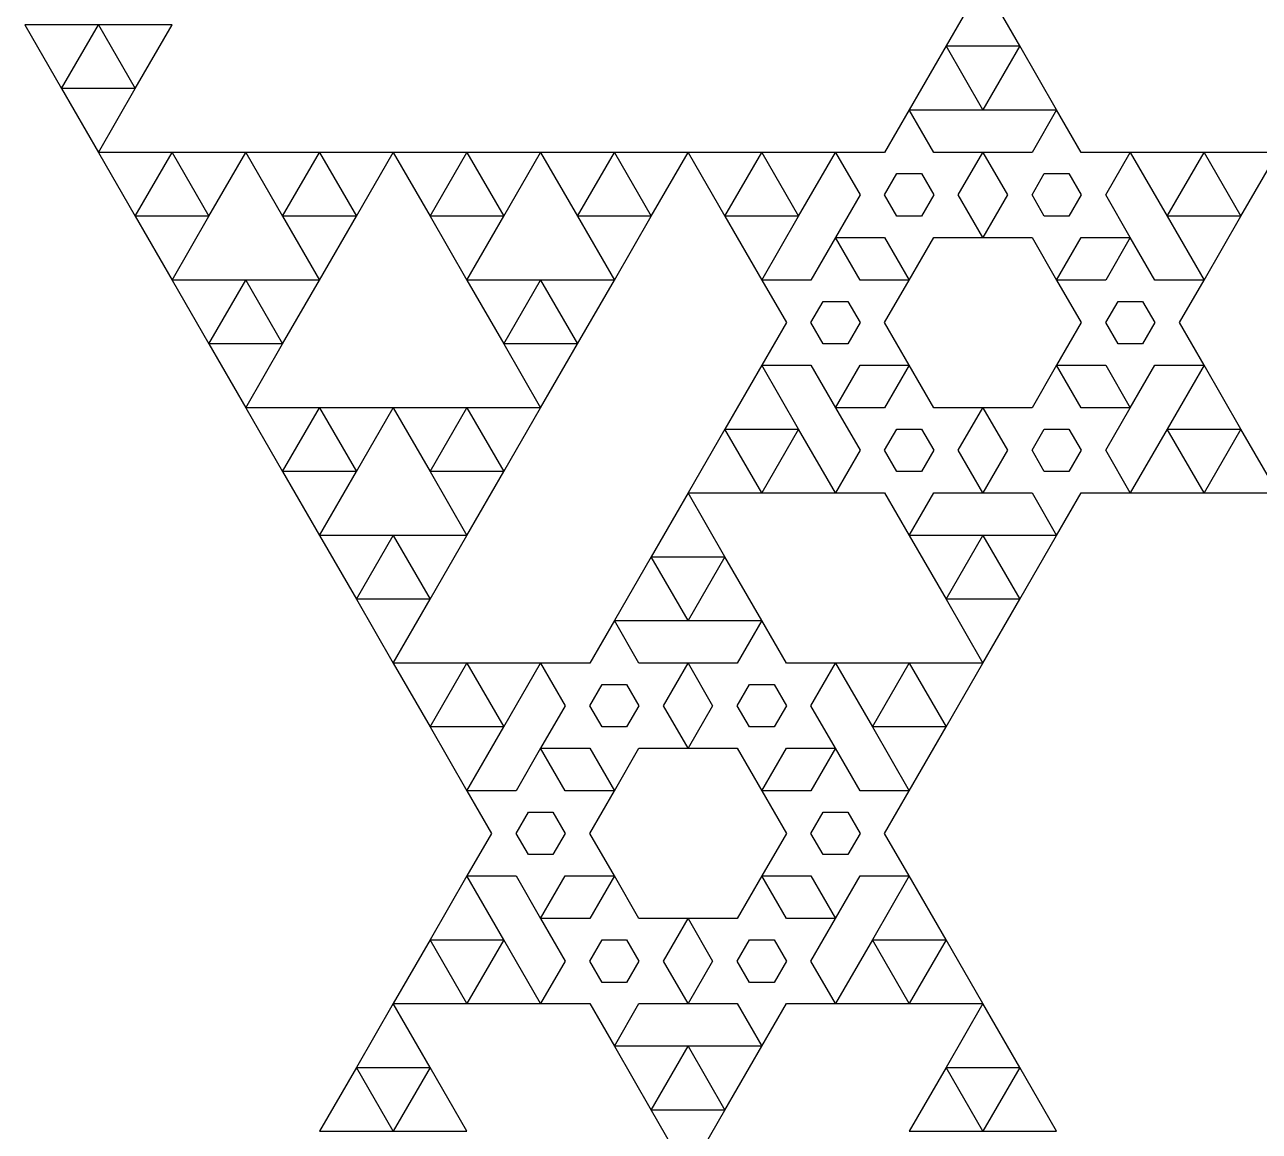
# Model space of a CAD drawing. Header units: metres. Extents: x -50 to 50, y -58 to 58.
# Drawn here: x -38.28 to -25.2, y -3.16 to 8.57 of the extents above; entities that cross this region are included whole.
import ezdxf

# ---------------------------------------------------------------- set-up
doc = ezdxf.new("R2010")
doc.units = ezdxf.units.M

msp = doc.modelspace()

# ---------------------------------------------------------------- linework, layer by layer
for p, q in [((-28.125, 9.02107), (-28.5156, 8.3445)), ((-27.7344, 8.3445), (-28.125, 9.02107)), ((-37.5, 8.57004), (-38.2812, 8.57004)), ((-38.2812, 8.57004), (-37.8906, 7.89346)), ((-37.8906, 7.89346), (-37.5, 8.57004)), ((-36.7188, 8.57004), (-37.5, 8.57004)), ((-37.5, 8.57004), (-37.1094, 7.89346)), ((-37.1094, 7.89346), (-36.7188, 8.57004)), ((-28.5156, 8.3445), (-28.9062, 7.66792)), ((-28.5156, 8.3445), (-27.7344, 8.3445)), ((-28.125, 7.66792), (-28.5156, 8.3445)), ((-27.7344, 8.3445), (-28.125, 7.66792)), ((-27.3438, 7.66792), (-27.7344, 8.3445)), ((-37.1094, 7.89346), (-37.8906, 7.89346)), ((-37.8906, 7.89346), (-37.5, 7.21689)), ((-37.5, 7.21689), (-37.1094, 7.89346)), ((-28.9062, 7.66791), (-29.1667, 7.21687)), ((-28.9062, 7.66792), (-28.125, 7.66792)), ((-28.6458, 7.21687), (-28.9062, 7.66791)), ((-28.125, 7.66792), (-27.3438, 7.66792)), ((-27.3438, 7.66791), (-27.6042, 7.21687)), ((-27.0833, 7.21687), (-27.3438, 7.66791)), ((-36.7188, 7.21687), (-37.5, 7.21687)), ((-37.5, 7.21687), (-37.1094, 6.5403)), ((-37.1094, 6.5403), (-36.7188, 7.21687)), ((-35.9375, 7.21687), (-36.7188, 7.21687)), ((-36.7188, 7.21687), (-36.3281, 6.5403)), ((-36.3281, 6.5403), (-35.9375, 7.21687)), ((-35.1562, 7.21687), (-35.9375, 7.21687)), ((-35.9375, 7.21687), (-35.5469, 6.5403)), ((-35.5469, 6.5403), (-35.1562, 7.21687)), ((-34.375, 7.21687), (-35.1562, 7.21687)), ((-35.1562, 7.21687), (-34.7656, 6.5403)), ((-34.7656, 6.5403), (-34.375, 7.21687)), ((-33.5938, 7.21687), (-34.375, 7.21687)), ((-34.375, 7.21687), (-33.9844, 6.5403)), ((-33.9844, 6.5403), (-33.5938, 7.21687)), ((-32.8125, 7.21687), (-33.5938, 7.21687)), ((-33.5938, 7.21687), (-33.2031, 6.5403)), ((-33.2031, 6.5403), (-32.8125, 7.21687)), ((-32.0312, 7.21687), (-32.8125, 7.21687)), ((-32.8125, 7.21687), (-32.4219, 6.5403)), ((-32.4219, 6.5403), (-32.0312, 7.21687)), ((-31.25, 7.21687), (-32.0312, 7.21687)), ((-32.0312, 7.21687), (-31.6406, 6.5403)), ((-31.6406, 6.5403), (-31.25, 7.21687)), ((-30.4688, 7.21687), (-31.25, 7.21687)), ((-31.25, 7.21687), (-30.8594, 6.5403)), ((-30.8594, 6.5403), (-30.4688, 7.21687)), ((-29.6875, 7.21687), (-30.4688, 7.21687)), ((-30.4688, 7.21687), (-30.0781, 6.5403)), ((-30.0781, 6.5403), (-29.6875, 7.21687)), ((-29.1667, 7.21687), (-29.6875, 7.21687)), ((-29.6875, 7.21687), (-29.4271, 6.76582)), ((-28.125, 7.21687), (-28.6458, 7.21687)), ((-28.3854, 6.76582), (-28.125, 7.21687)), ((-27.6042, 7.21687), (-28.125, 7.21687)), ((-28.125, 7.21687), (-27.8646, 6.76582)), ((-26.5625, 7.21687), (-27.0833, 7.21687)), ((-26.8229, 6.76582), (-26.5625, 7.21687)), ((-25.7812, 7.21687), (-26.5625, 7.21687)), ((-26.5625, 7.21687), (-26.1719, 6.5403)), ((-26.1719, 6.5403), (-25.7812, 7.21687)), ((-25, 7.21687), (-25.7812, 7.21687)), ((-25.7812, 7.21687), (-25.3906, 6.5403)), ((-25.3906, 6.5403), (-25, 7.21687)), ((-29.1667, 6.76582), (-29.0365, 6.99133)), ((-29.0365, 6.99133), (-28.776, 6.99133)), ((-28.776, 6.99133), (-28.6458, 6.76582)), ((-27.6042, 6.76582), (-27.474, 6.99133)), ((-27.474, 6.99133), (-27.2135, 6.99133)), ((-27.2135, 6.99133), (-27.0833, 6.76582)), ((-29.4271, 6.76582), (-29.6875, 6.31476)), ((-29.0365, 6.5403), (-29.1667, 6.76582)), ((-28.6458, 6.76582), (-28.776, 6.5403)), ((-28.125, 6.31476), (-28.3854, 6.76582)), ((-27.8646, 6.76582), (-28.125, 6.31476)), ((-27.474, 6.5403), (-27.6042, 6.76582)), ((-27.0833, 6.76582), (-27.2135, 6.5403)), ((-26.5625, 6.31476), (-26.8229, 6.76582)), ((-36.3281, 6.5403), (-37.1094, 6.5403)), ((-37.1094, 6.5403), (-36.7188, 5.86372)), ((-36.7188, 5.86372), (-36.3281, 6.5403)), ((-34.7656, 6.5403), (-35.5469, 6.5403)), ((-35.5469, 6.5403), (-35.1562, 5.86372)), ((-35.1562, 5.86372), (-34.7656, 6.5403)), ((-33.2031, 6.5403), (-33.9844, 6.5403)), ((-33.9844, 6.5403), (-33.5938, 5.86372)), ((-33.5938, 5.86372), (-33.2031, 6.5403)), ((-31.6406, 6.5403), (-32.4219, 6.5403)), ((-32.4219, 6.5403), (-32.0312, 5.86372)), ((-32.0312, 5.86372), (-31.6406, 6.5403)), ((-30.0781, 6.5403), (-30.8594, 6.5403)), ((-30.8594, 6.5403), (-30.4688, 5.86372)), ((-30.4688, 5.86372), (-30.0781, 6.5403)), ((-28.776, 6.5403), (-29.0365, 6.5403)), ((-27.2135, 6.5403), (-27.474, 6.5403)), ((-25.3906, 6.5403), (-26.1719, 6.5403)), ((-26.1719, 6.5403), (-25.7812, 5.86372)), ((-25.7812, 5.86372), (-25.3906, 6.5403)), ((-29.6875, 6.31474), (-29.9479, 5.86371)), ((-29.6875, 6.31476), (-29.1667, 6.31476)), ((-29.4271, 5.86371), (-29.6875, 6.31474)), ((-29.1667, 6.31476), (-28.9062, 5.86372)), ((-28.9062, 5.86372), (-28.6458, 6.31476)), ((-28.6458, 6.31476), (-28.125, 6.31476)), ((-28.125, 6.31476), (-27.6042, 6.31476)), ((-27.6042, 6.31476), (-27.3438, 5.86372)), ((-27.3438, 5.86372), (-27.0833, 6.31476)), ((-27.0833, 6.31476), (-26.5625, 6.31476)), ((-26.5625, 6.31474), (-26.8229, 5.86371)), ((-26.3021, 5.86371), (-26.5625, 6.31474)), ((-35.9375, 5.86371), (-36.7188, 5.86371)), ((-36.7188, 5.86371), (-36.3281, 5.18713)), ((-36.3281, 5.18713), (-35.9375, 5.86371)), ((-35.1562, 5.86371), (-35.9375, 5.86371)), ((-35.9375, 5.86371), (-35.5469, 5.18713)), ((-35.5469, 5.18713), (-35.1562, 5.86371)), ((-32.8125, 5.86371), (-33.5938, 5.86371)), ((-33.5938, 5.86371), (-33.2031, 5.18713)), ((-33.2031, 5.18713), (-32.8125, 5.86371)), ((-32.0312, 5.86371), (-32.8125, 5.86371)), ((-32.8125, 5.86371), (-32.4219, 5.18713)), ((-32.4219, 5.18713), (-32.0312, 5.86371)), ((-29.9479, 5.86371), (-30.4688, 5.86371)), ((-30.4688, 5.86371), (-30.2083, 5.41264)), ((-28.9062, 5.86371), (-29.4271, 5.86371)), ((-29.1667, 5.41264), (-28.9062, 5.86371)), ((-26.8229, 5.86371), (-27.3438, 5.86371)), ((-27.3438, 5.86371), (-27.0833, 5.41266)), ((-25.7812, 5.86371), (-26.3021, 5.86371)), ((-26.0417, 5.41266), (-25.7812, 5.86371)), ((-29.9479, 5.41264), (-29.8177, 5.63817)), ((-29.8177, 5.63817), (-29.5573, 5.63817)), ((-29.5573, 5.63817), (-29.4271, 5.41264)), ((-26.8229, 5.41266), (-26.6927, 5.63817)), ((-26.6927, 5.63817), (-26.4323, 5.63817)), ((-26.4323, 5.63817), (-26.3021, 5.41266)), ((-30.2083, 5.41264), (-30.4688, 4.96159)), ((-29.8177, 5.18713), (-29.9479, 5.41264)), ((-29.4271, 5.41264), (-29.5573, 5.18713)), ((-28.9062, 4.96159), (-29.1667, 5.41264)), ((-27.0833, 5.41266), (-27.3438, 4.96159)), ((-26.6927, 5.18713), (-26.8229, 5.41266)), ((-26.3021, 5.41266), (-26.4323, 5.18713)), ((-25.7812, 4.96159), (-26.0417, 5.41266)), ((-35.5469, 5.18713), (-36.3281, 5.18713)), ((-36.3281, 5.18713), (-35.9375, 4.51056)), ((-35.9375, 4.51056), (-35.5469, 5.18713)), ((-32.4219, 5.18713), (-33.2031, 5.18713)), ((-33.2031, 5.18713), (-32.8125, 4.51056)), ((-32.8125, 4.51056), (-32.4219, 5.18713)), ((-29.5573, 5.18713), (-29.8177, 5.18713)), ((-26.4323, 5.18713), (-26.6927, 5.18713)), ((-30.4688, 4.96158), (-30.8594, 4.285)), ((-30.4688, 4.96159), (-29.9479, 4.96159)), ((-30.0781, 4.285), (-30.4688, 4.96158)), ((-29.9479, 4.96159), (-29.6875, 4.51056)), ((-29.6875, 4.51056), (-29.4271, 4.96159)), ((-29.4271, 4.96159), (-28.9062, 4.96159)), ((-28.9062, 4.96158), (-29.1667, 4.51054)), ((-28.6458, 4.51054), (-28.9062, 4.96158)), ((-27.3438, 4.96158), (-27.6042, 4.51054)), ((-27.3438, 4.96159), (-26.8229, 4.96159)), ((-27.0833, 4.51054), (-27.3438, 4.96158)), ((-26.8229, 4.96159), (-26.5625, 4.51056)), ((-26.5625, 4.51056), (-26.3021, 4.96159)), ((-26.3021, 4.96159), (-25.7812, 4.96159)), ((-25.7812, 4.96158), (-26.1719, 4.285)), ((-25.3906, 4.285), (-25.7812, 4.96158)), ((-35.1562, 4.51054), (-35.9375, 4.51054)), ((-35.9375, 4.51054), (-35.5469, 3.83397)), ((-35.5469, 3.83397), (-35.1562, 4.51054)), ((-34.375, 4.51054), (-35.1562, 4.51054)), ((-35.1562, 4.51054), (-34.7656, 3.83397)), ((-34.7656, 3.83397), (-34.375, 4.51054)), ((-33.5938, 4.51054), (-34.375, 4.51054)), ((-34.375, 4.51054), (-33.9844, 3.83397)), ((-33.9844, 3.83397), (-33.5938, 4.51054)), ((-32.8125, 4.51054), (-33.5938, 4.51054)), ((-33.5938, 4.51054), (-33.2031, 3.83397)), ((-33.2031, 3.83397), (-32.8125, 4.51054)), ((-29.1667, 4.51054), (-29.6875, 4.51054)), ((-29.6875, 4.51054), (-29.4271, 4.05948)), ((-28.125, 4.51054), (-28.6458, 4.51054)), ((-28.3854, 4.05948), (-28.125, 4.51054)), ((-27.6042, 4.51054), (-28.125, 4.51054)), ((-28.125, 4.51054), (-27.8646, 4.05948)), ((-26.5625, 4.51054), (-27.0833, 4.51054)), ((-26.8229, 4.05948), (-26.5625, 4.51054)), ((-30.8594, 4.285), (-31.25, 3.60843)), ((-30.8594, 4.285), (-30.0781, 4.285)), ((-30.4688, 3.60843), (-30.8594, 4.285)), ((-30.0781, 4.285), (-30.4688, 3.60843)), ((-29.6875, 3.60843), (-30.0781, 4.285)), ((-29.1667, 4.05948), (-29.0365, 4.285)), ((-29.0365, 4.285), (-28.776, 4.285)), ((-28.776, 4.285), (-28.6458, 4.05948)), ((-27.6042, 4.05948), (-27.474, 4.285)), ((-27.474, 4.285), (-27.2135, 4.285)), ((-27.2135, 4.285), (-27.0833, 4.05948)), ((-26.1719, 4.285), (-26.5625, 3.60843)), ((-26.1719, 4.285), (-25.3906, 4.285)), ((-25.7812, 3.60843), (-26.1719, 4.285)), ((-25.3906, 4.285), (-25.7812, 3.60843)), ((-25, 3.60843), (-25.3906, 4.285)), ((-29.4271, 4.05948), (-29.6875, 3.60843)), ((-29.0365, 3.83397), (-29.1667, 4.05948)), ((-28.6458, 4.05948), (-28.776, 3.83397)), ((-28.125, 3.60843), (-28.3854, 4.05948)), ((-27.8646, 4.05948), (-28.125, 3.60843)), ((-27.474, 3.83397), (-27.6042, 4.05948)), ((-27.0833, 4.05948), (-27.2135, 3.83397)), ((-26.5625, 3.60843), (-26.8229, 4.05948)), ((-34.7656, 3.83397), (-35.5469, 3.83397)), ((-35.5469, 3.83397), (-35.1562, 3.15739)), ((-35.1562, 3.15739), (-34.7656, 3.83397)), ((-33.2031, 3.83397), (-33.9844, 3.83397)), ((-33.9844, 3.83397), (-33.5938, 3.15739)), ((-33.5938, 3.15739), (-33.2031, 3.83397)), ((-28.776, 3.83397), (-29.0365, 3.83397)), ((-27.2135, 3.83397), (-27.474, 3.83397)), ((-31.25, 3.60841), (-31.6406, 2.93184)), ((-31.25, 3.60843), (-30.4688, 3.60843)), ((-30.8594, 2.93184), (-31.25, 3.60841)), ((-30.4688, 3.60843), (-29.6875, 3.60843)), ((-29.6875, 3.60843), (-29.1667, 3.60843)), ((-29.1667, 3.60843), (-28.9062, 3.15739)), ((-28.9062, 3.15739), (-28.6458, 3.60843)), ((-28.6458, 3.60843), (-28.125, 3.60843)), ((-28.125, 3.60843), (-27.6042, 3.60843)), ((-27.6042, 3.60843), (-27.3438, 3.15739)), ((-27.3438, 3.15739), (-27.0833, 3.60843)), ((-27.0833, 3.60843), (-26.5625, 3.60843)), ((-26.5625, 3.60843), (-25.7812, 3.60843)), ((-25.7812, 3.60843), (-25, 3.60843)), ((-34.375, 3.15738), (-35.1562, 3.15738)), ((-35.1562, 3.15738), (-34.7656, 2.4808)), ((-34.7656, 2.4808), (-34.375, 3.15738)), ((-33.5938, 3.15738), (-34.375, 3.15738)), ((-34.375, 3.15738), (-33.9844, 2.4808)), ((-33.9844, 2.4808), (-33.5938, 3.15738)), ((-28.125, 3.15738), (-28.9062, 3.15738)), ((-28.9062, 3.15738), (-28.5156, 2.4808)), ((-28.5156, 2.4808), (-28.125, 3.15738)), ((-27.3438, 3.15738), (-28.125, 3.15738)), ((-28.125, 3.15738), (-27.7344, 2.4808)), ((-27.7344, 2.4808), (-27.3438, 3.15738)), ((-31.6406, 2.93184), (-32.0312, 2.25526)), ((-31.6406, 2.93184), (-30.8594, 2.93184)), ((-31.25, 2.25526), (-31.6406, 2.93184)), ((-30.8594, 2.93184), (-31.25, 2.25526)), ((-30.4688, 2.25526), (-30.8594, 2.93184)), ((-33.9844, 2.4808), (-34.7656, 2.4808)), ((-34.7656, 2.4808), (-34.375, 1.80423)), ((-34.375, 1.80423), (-33.9844, 2.4808)), ((-27.7344, 2.4808), (-28.5156, 2.4808)), ((-28.5156, 2.4808), (-28.125, 1.80423)), ((-28.125, 1.80423), (-27.7344, 2.4808)), ((-32.0312, 2.25525), (-32.2917, 1.80421)), ((-32.0312, 2.25526), (-31.25, 2.25526)), ((-31.7708, 1.80421), (-32.0312, 2.25525)), ((-31.25, 2.25526), (-30.4688, 2.25526)), ((-30.4688, 2.25525), (-30.7292, 1.80421)), ((-30.2083, 1.80421), (-30.4688, 2.25525)), ((-33.5938, 1.80421), (-34.375, 1.80421)), ((-34.375, 1.80421), (-33.9844, 1.12764)), ((-33.9844, 1.12764), (-33.5938, 1.80421)), ((-32.8125, 1.80421), (-33.5938, 1.80421)), ((-33.5938, 1.80421), (-33.2031, 1.12764)), ((-33.2031, 1.12764), (-32.8125, 1.80421)), ((-32.2917, 1.80421), (-32.8125, 1.80421)), ((-32.8125, 1.80421), (-32.5521, 1.35316)), ((-31.25, 1.80421), (-31.7708, 1.80421)), ((-31.5104, 1.35316), (-31.25, 1.80421)), ((-30.7292, 1.80421), (-31.25, 1.80421)), ((-31.25, 1.80421), (-30.9896, 1.35315)), ((-29.6875, 1.80421), (-30.2083, 1.80421)), ((-29.9479, 1.35315), (-29.6875, 1.80421)), ((-28.9062, 1.80421), (-29.6875, 1.80421)), ((-29.6875, 1.80421), (-29.2969, 1.12764)), ((-29.2969, 1.12764), (-28.9062, 1.80421)), ((-28.125, 1.80421), (-28.9062, 1.80421)), ((-28.9062, 1.80421), (-28.5156, 1.12764)), ((-28.5156, 1.12764), (-28.125, 1.80421)), ((-32.2917, 1.35316), (-32.1615, 1.57867)), ((-32.1615, 1.57867), (-31.901, 1.57867)), ((-31.901, 1.57867), (-31.7708, 1.35316)), ((-30.7292, 1.35315), (-30.599, 1.57867)), ((-30.599, 1.57867), (-30.3385, 1.57867)), ((-30.3385, 1.57867), (-30.2083, 1.35315)), ((-32.5521, 1.35316), (-32.8125, 0.9021)), ((-32.1615, 1.12764), (-32.2917, 1.35316)), ((-31.7708, 1.35316), (-31.901, 1.12764)), ((-31.25, 0.9021), (-31.5104, 1.35316)), ((-30.9896, 1.35315), (-31.25, 0.9021)), ((-30.599, 1.12764), (-30.7292, 1.35315)), ((-30.2083, 1.35315), (-30.3385, 1.12764)), ((-29.6875, 0.9021), (-29.9479, 1.35315)), ((-33.2031, 1.12764), (-33.9844, 1.12764)), ((-33.9844, 1.12764), (-33.5938, 0.45106)), ((-33.5938, 0.45106), (-33.2031, 1.12764)), ((-31.901, 1.12764), (-32.1615, 1.12764)), ((-30.3385, 1.12764), (-30.599, 1.12764)), ((-28.5156, 1.12764), (-29.2969, 1.12764)), ((-29.2969, 1.12764), (-28.9062, 0.45106)), ((-28.9062, 0.45106), (-28.5156, 1.12764)), ((-32.8125, 0.90208), (-33.0729, 0.45105)), ((-32.8125, 0.9021), (-32.2917, 0.9021)), ((-32.5521, 0.45105), (-32.8125, 0.90208)), ((-32.2917, 0.9021), (-32.0312, 0.45106)), ((-32.0312, 0.45106), (-31.7708, 0.9021)), ((-31.7708, 0.9021), (-31.25, 0.9021)), ((-31.25, 0.9021), (-30.7292, 0.9021)), ((-30.7292, 0.9021), (-30.4688, 0.45106)), ((-30.4688, 0.45106), (-30.2083, 0.9021)), ((-30.2083, 0.9021), (-29.6875, 0.9021)), ((-29.6875, 0.90208), (-29.9479, 0.45105)), ((-29.4271, 0.45105), (-29.6875, 0.90208)), ((-33.0729, 0.45105), (-33.5938, 0.45105)), ((-33.5938, 0.45105), (-33.3333, 0)), ((-32.0312, 0.45105), (-32.5521, 0.45105)), ((-32.2917, 0), (-32.0312, 0.45105)), ((-29.9479, 0.45105), (-30.4688, 0.45105)), ((-30.4688, 0.45105), (-30.2083, 0)), ((-28.9062, 0.45105), (-29.4271, 0.45105)), ((-29.1667, 0), (-28.9062, 0.45105)), ((-33.0729, 0), (-32.9427, 0.22551)), ((-32.9427, 0.22551), (-32.6823, 0.22551)), ((-32.6823, 0.22551), (-32.5521, 0)), ((-29.9479, 0), (-29.8177, 0.22551)), ((-29.8177, 0.22551), (-29.5573, 0.22551)), ((-29.5573, 0.22551), (-29.4271, 0)), ((-33.3333, 0), (-33.5938, -0.45105)), ((-32.9427, -0.22551), (-33.0729, 0)), ((-32.5521, 0), (-32.6823, -0.22551)), ((-32.0312, -0.45105), (-32.2917, 0)), ((-30.2083, 0), (-30.4688, -0.45105)), ((-29.8177, -0.22551), (-29.9479, 0)), ((-29.4271, 0), (-29.5573, -0.22551)), ((-28.9062, -0.45105), (-29.1667, 0)), ((-32.6823, -0.22551), (-32.9427, -0.22551)), ((-29.5573, -0.22551), (-29.8177, -0.22551)), ((-33.5938, -0.45106), (-33.9844, -1.12764)), ((-33.5938, -0.45105), (-33.0729, -0.45105)), ((-33.2031, -1.12764), (-33.5938, -0.45106)), ((-33.0729, -0.45105), (-32.8125, -0.90208)), ((-32.8125, -0.90208), (-32.5521, -0.45105)), ((-32.5521, -0.45105), (-32.0312, -0.45105)), ((-32.0312, -0.45106), (-32.2917, -0.9021)), ((-31.7708, -0.9021), (-32.0312, -0.45106)), ((-30.4688, -0.45106), (-30.7292, -0.9021)), ((-30.4688, -0.45105), (-29.9479, -0.45105)), ((-30.2083, -0.9021), (-30.4688, -0.45106)), ((-29.9479, -0.45105), (-29.6875, -0.90208)), ((-29.6875, -0.90208), (-29.4271, -0.45105)), ((-29.4271, -0.45105), (-28.9062, -0.45105)), ((-28.9062, -0.45106), (-29.2969, -1.12764)), ((-28.5156, -1.12764), (-28.9062, -0.45106)), ((-32.2917, -0.9021), (-32.8125, -0.9021)), ((-32.8125, -0.9021), (-32.5521, -1.35316)), ((-31.25, -0.9021), (-31.7708, -0.9021)), ((-31.5104, -1.35316), (-31.25, -0.9021)), ((-30.7292, -0.9021), (-31.25, -0.9021)), ((-31.25, -0.9021), (-30.9896, -1.35315)), ((-29.6875, -0.9021), (-30.2083, -0.9021)), ((-29.9479, -1.35315), (-29.6875, -0.9021)), ((-33.9844, -1.12764), (-34.375, -1.80421)), ((-33.9844, -1.12764), (-33.2031, -1.12764)), ((-33.5938, -1.80421), (-33.9844, -1.12764)), ((-33.2031, -1.12764), (-33.5938, -1.80421)), ((-32.8125, -1.80421), (-33.2031, -1.12764)), ((-32.2917, -1.35316), (-32.1615, -1.12764)), ((-32.1615, -1.12764), (-31.901, -1.12764)), ((-31.901, -1.12764), (-31.7708, -1.35316)), ((-30.7292, -1.35315), (-30.599, -1.12764)), ((-30.599, -1.12764), (-30.3385, -1.12764)), ((-30.3385, -1.12764), (-30.2083, -1.35315)), ((-29.2969, -1.12764), (-29.6875, -1.80421)), ((-29.2969, -1.12764), (-28.5156, -1.12764)), ((-28.9062, -1.80421), (-29.2969, -1.12764)), ((-28.5156, -1.12764), (-28.9062, -1.80421)), ((-28.125, -1.80421), (-28.5156, -1.12764)), ((-32.5521, -1.35316), (-32.8125, -1.80421)), ((-32.1615, -1.57867), (-32.2917, -1.35316)), ((-31.7708, -1.35316), (-31.901, -1.57867)), ((-31.25, -1.80421), (-31.5104, -1.35316)), ((-30.9896, -1.35315), (-31.25, -1.80421)), ((-30.599, -1.57867), (-30.7292, -1.35315)), ((-30.2083, -1.35315), (-30.3385, -1.57867)), ((-29.6875, -1.80421), (-29.9479, -1.35315)), ((-31.901, -1.57867), (-32.1615, -1.57867)), ((-30.3385, -1.57867), (-30.599, -1.57867)), ((-34.375, -1.80423), (-34.7656, -2.4808)), ((-34.375, -1.80421), (-33.5938, -1.80421)), ((-33.9844, -2.4808), (-34.375, -1.80423)), ((-33.5938, -1.80421), (-32.8125, -1.80421)), ((-32.8125, -1.80421), (-32.2917, -1.80421)), ((-32.2917, -1.80421), (-32.0312, -2.25525)), ((-32.0312, -2.25525), (-31.7708, -1.80421)), ((-31.7708, -1.80421), (-31.25, -1.80421)), ((-31.25, -1.80421), (-30.7292, -1.80421)), ((-30.7292, -1.80421), (-30.4688, -2.25525)), ((-30.4688, -2.25525), (-30.2083, -1.80421)), ((-30.2083, -1.80421), (-29.6875, -1.80421)), ((-29.6875, -1.80421), (-28.9062, -1.80421)), ((-28.9062, -1.80421), (-28.125, -1.80421)), ((-28.125, -1.80423), (-28.5156, -2.4808)), ((-27.7344, -2.4808), (-28.125, -1.80423)), ((-31.25, -2.25526), (-32.0312, -2.25526)), ((-32.0312, -2.25526), (-31.6406, -2.93184)), ((-31.6406, -2.93184), (-31.25, -2.25526)), ((-30.4688, -2.25526), (-31.25, -2.25526)), ((-31.25, -2.25526), (-30.8594, -2.93184)), ((-30.8594, -2.93184), (-30.4688, -2.25526)), ((-34.7656, -2.4808), (-35.1562, -3.15738)), ((-34.7656, -2.4808), (-33.9844, -2.4808)), ((-34.375, -3.15738), (-34.7656, -2.4808)), ((-33.9844, -2.4808), (-34.375, -3.15738)), ((-33.5938, -3.15738), (-33.9844, -2.4808)), ((-28.5156, -2.4808), (-28.9062, -3.15738)), ((-28.5156, -2.4808), (-27.7344, -2.4808)), ((-28.125, -3.15738), (-28.5156, -2.4808)), ((-27.7344, -2.4808), (-28.125, -3.15738)), ((-27.3438, -3.15738), (-27.7344, -2.4808)), ((-30.8594, -2.93184), (-31.6406, -2.93184)), ((-31.6406, -2.93184), (-31.25, -3.60841)), ((-31.25, -3.60841), (-30.8594, -2.93184)), ((-35.1562, -3.15738), (-34.375, -3.15738)), ((-34.375, -3.15738), (-33.5938, -3.15738)), ((-28.9062, -3.15738), (-28.125, -3.15738)), ((-28.125, -3.15738), (-27.3438, -3.15738))]:
    msp.add_line(p, q)

doc.saveas('drawing.dxf')
